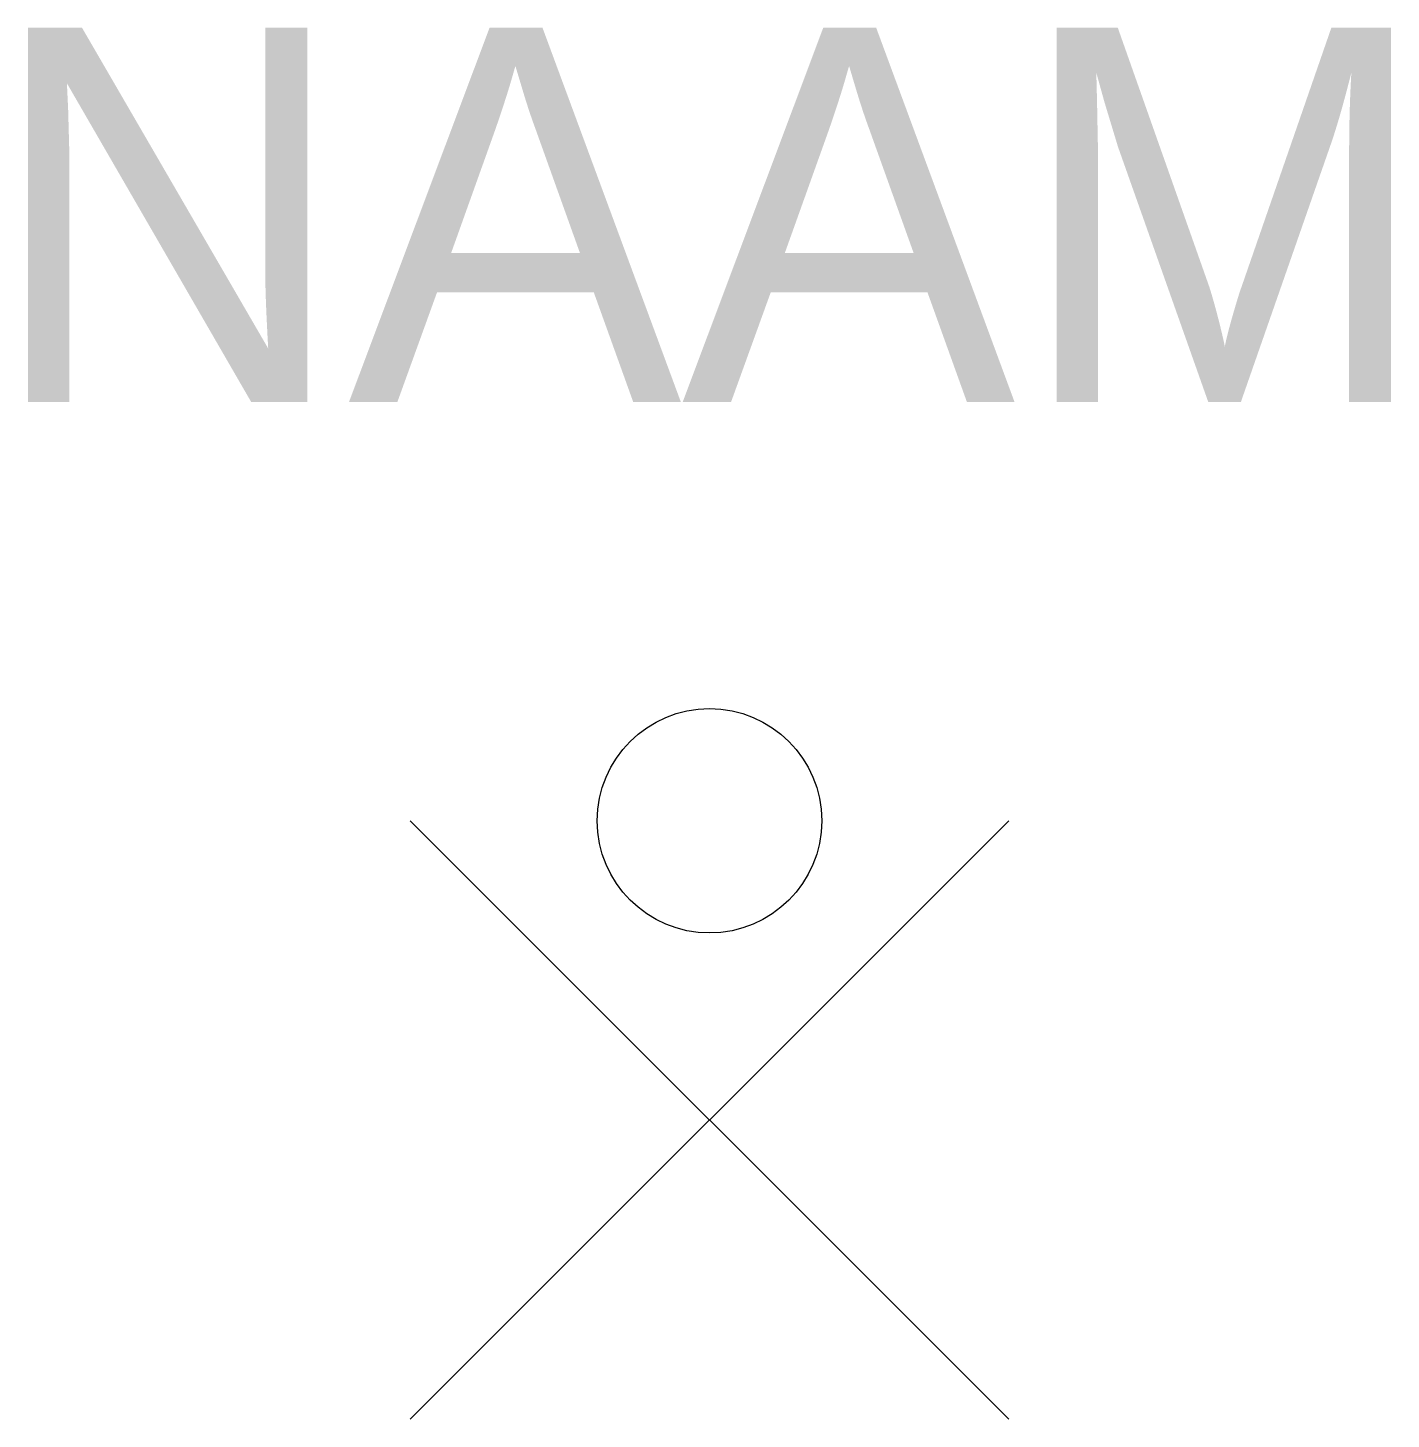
# Model space of a CAD drawing. Extents: x -911 to 911, y -800 to 1060.
import ezdxf
from ezdxf.enums import TextEntityAlignment as Align

# ---------------------------------------------------------------- set-up
doc = ezdxf.new("R2010")
doc.units = 0
doc.header["$LTSCALE"] = 0.5
doc.styles.get("Standard").update_dxf_attribs({"font": 'isoplus.shx'})

msp = doc.modelspace()

# ---------------------------------------------------------------- linework, layer by layer
at = {"color": 0}
for p, q in [((-400, 0), (400, -800)), ((400, 0), (-400, -800))]:
    msp.add_line(p, q, dxfattribs=at)
msp.add_circle((0, 0), 150, dxfattribs=at)

# ---------------------------------------------------------------- texts
msp.add_attdef('NAAM', text='', height=500, dxfattribs=at).set_placement((0, 810), align=Align.MIDDLE_CENTER)

doc.saveas('drawing.dxf')
